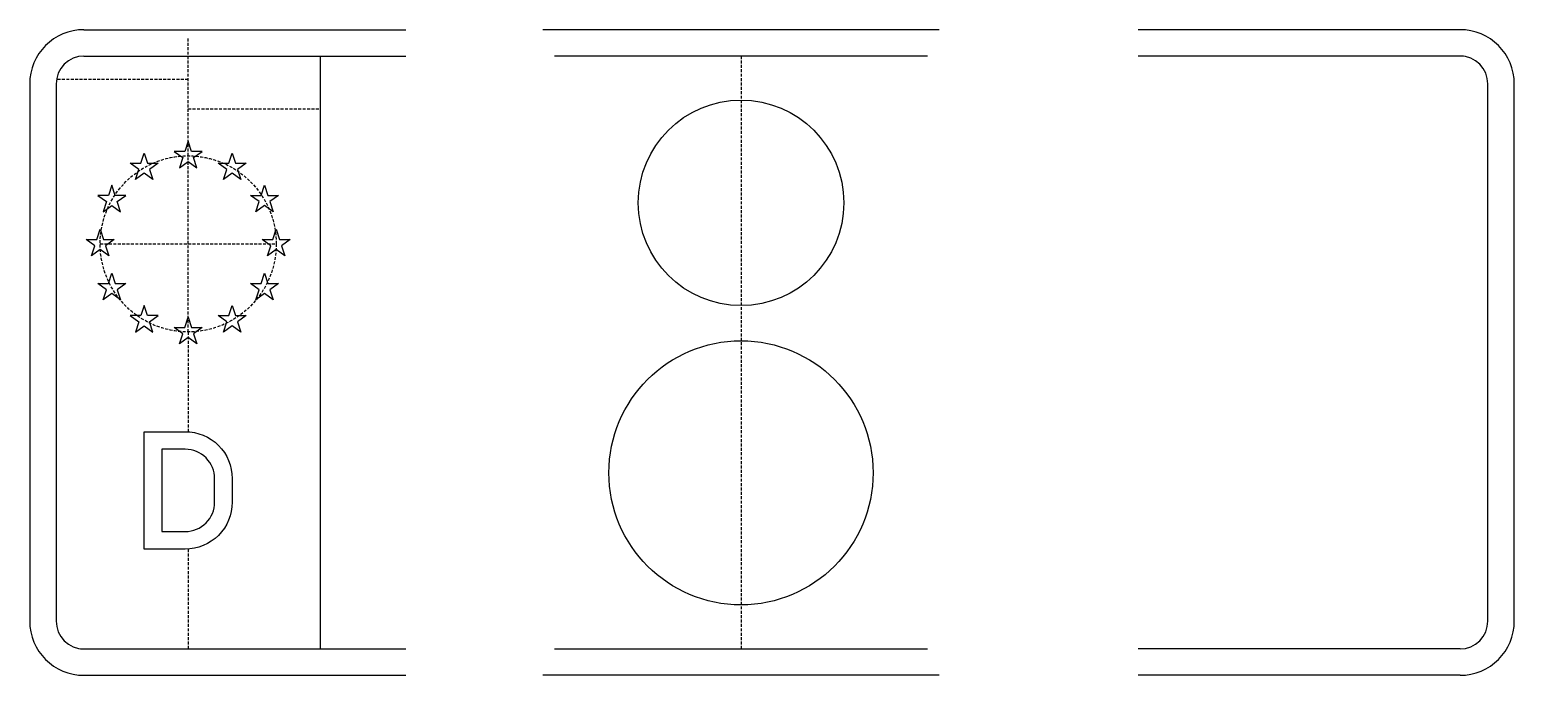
# Model space of a CAD drawing. Header units: millimetres. Extents: x -27 to 226, y -74 to 36.
import ezdxf

# ---------------------------------------------------------------- set-up
doc = ezdxf.new("R2010")
doc.units = ezdxf.units.MM
doc.linetypes.add('DASHED', pattern=[0.75, 0.5, -0.25])
doc.layers.get('0').update_dxf_attribs({"linetype": 'CONTINUOUS'})

msp = doc.modelspace()

# ---------------------------------------------------------------- linework, layer by layer
for p, q in [((-17.75, 36.5), (37.1, 36.5)), ((127.92, 36.5), (60.42, 36.5)), ((216.64, 36.5), (161.79, 36.5)), ((-17.75, 32), (37.1, 32)), ((22.5, 32), (22.5, -69)), ((125.92, 32), (62.42, 32)), ((217.25, 32), (161.79, 32)), ((-27, 27.25), (-27, -64.25)), ((-22.5, 27.25), (-22.5, -64.25)), ((221.39, -64.25), (221.39, 27.25)), ((225.89, -64.25), (225.89, 27.25)), ((-18.36, -69), (37.1, -69)), ((62.42, -69), (125.92, -69)), ((216.64, -69), (161.79, -69)), ((-17.75, -73.5), (37.1, -73.5)), ((127.92, -73.5), (60.42, -73.5)), ((216.64, -73.5), (161.79, -73.5))]:
    msp.add_line(p, q)
at = {"linetype": 'DASHED'}
for p, q in [((0, 15), (0, 34.98)), ((94.17, 32), (94.17, -69)), ((0, 28), (-22.5, 28)), ((0, 23), (22.5, 23)), ((0, -15), (0, 15)), ((-15, 0), (15, 0)), ((0, -15), (0, -32)), ((0, -52), (0, -69))]:
    msp.add_line(p, q, dxfattribs=at)
for points in [[(-7.5, 15.49), (-6.94, 13.76), (-5.12, 13.76), (-6.59, 12.69), (-6.03, 10.97), (-7.5, 12.04), (-8.97, 10.97), (-8.41, 12.69), (-9.88, 13.76), (-8.06, 13.76)], [(2.38, 15.77), (0.56, 15.77), (0, 17.5), (-0.56, 15.77), (-2.38, 15.77), (-0.91, 14.7), (-1.47, 12.98), (0, 14.05), (1.47, 12.98), (0.91, 14.7)], [(-0.91, 14.7), (-1.47, 12.98), (0, 14.05), (1.47, 12.98), (0.91, 14.7), (2.38, 15.77), (0.56, 15.77), (0, 17.5), (-0.56, 15.77), (-2.38, 15.77)], [(7.5, 12.04), (6.03, 10.97), (6.59, 12.69), (5.12, 13.76), (6.94, 13.76), (7.5, 15.49), (8.06, 13.76), (9.88, 13.76), (8.41, 12.69), (8.97, 10.97)], [(-15.37, 8.27), (-13.9, 7.2), (-14.46, 5.48), (-12.99, 6.55), (-11.52, 5.48), (-12.08, 7.2), (-10.61, 8.27), (-12.43, 8.27), (-12.99, 10), (-13.55, 8.27)], [(-15.37, 8.27), (-13.9, 7.2), (-14.46, 5.48), (-12.99, 6.55), (-11.52, 5.48), (-12.08, 7.2), (-10.61, 8.27), (-12.43, 8.27), (-12.99, 10), (-13.55, 8.27)], [(12.99, 6.55), (11.52, 5.48), (12.08, 7.2), (10.61, 8.27), (12.43, 8.27), (12.99, 10), (13.55, 8.27), (15.37, 8.27), (13.9, 7.2), (14.46, 5.48)], [(-14.09, -0.3), (-13.53, -2.02), (-15, -0.95), (-16.47, -2.02), (-15.91, -0.3), (-17.38, 0.77), (-15.56, 0.77), (-15, 2.5), (-14.44, 0.77), (-12.62, 0.77)], [(15, -0.95), (13.53, -2.02), (14.09, -0.3), (12.62, 0.77), (14.44, 0.77), (15, 2.5), (15.56, 0.77), (17.38, 0.77), (15.91, -0.3), (16.47, -2.02)], [(-12.08, -7.8), (-11.52, -9.52), (-12.99, -8.45), (-14.46, -9.52), (-13.9, -7.8), (-15.37, -6.73), (-13.55, -6.73), (-12.99, -5), (-12.43, -6.73), (-10.61, -6.73)], [(12.99, -8.45), (11.52, -9.52), (12.08, -7.8), (10.61, -6.73), (12.43, -6.73), (12.99, -5), (13.55, -6.73), (15.37, -6.73), (13.9, -7.8), (14.46, -9.52)], [(-7.5, -13.94), (-6.03, -15.01), (-6.59, -13.29), (-5.12, -12.22), (-6.94, -12.22), (-7.5, -10.49), (-8.06, -12.22), (-9.88, -12.22), (-8.41, -13.29), (-8.97, -15.01)], [(0, -12.5), (0.56, -14.23), (2.38, -14.23), (0.91, -15.3), (1.47, -17.02), (0, -15.95), (-1.47, -17.02), (-0.91, -15.3), (-2.38, -14.23), (-0.56, -14.23)], [(7.5, -13.94), (6.03, -15.01), (6.59, -13.29), (5.12, -12.22), (6.94, -12.22), (7.5, -10.49), (8.06, -12.22), (9.88, -12.22), (8.41, -13.29), (8.97, -15.01)]]:
    msp.add_lwpolyline(points, close=True)
for points in [[(7.5, -39.99), (7.5, -44, -0.414214), (-0.5, -52), (-7.5, -52), (-7.5, -31.99), (-0.5, -31.99, -0.414214)], [(-4.5, -49), (-0.5, -49, 0.414214), (4.5, -44), (4.5, -39.99, 0.414214), (-0.5, -34.99), (-4.5, -34.99)]]:
    msp.add_lwpolyline(points, format="xyb", close=True)
for centre, radius in [((94.17, 7), 17.5), ((94.17, -39), 22.5)]:
    msp.add_circle(centre, radius)
msp.add_circle((0, 0), 15, dxfattribs=at)
for centre, radius, start, end in [((-17.75, 27.25), 9.25, 90, 180), ((216.64, 27.25), 9.25, 0, 90), ((-17.75, 27.25), 4.75, 90, 180), ((216.64, 27.25), 4.75, 0, 90), ((-17.75, -64.25), 9.25, 180, 270), ((-17.75, -64.25), 4.75, 180, 270), ((216.64, -64.25), 9.25, -90, 0), ((216.64, -64.25), 4.75, -90, 0)]:
    msp.add_arc(centre, radius, start, end)
for p in [(0, 15), (0, 0)]:
    msp.add_point(p)

doc.saveas('drawing.dxf')
